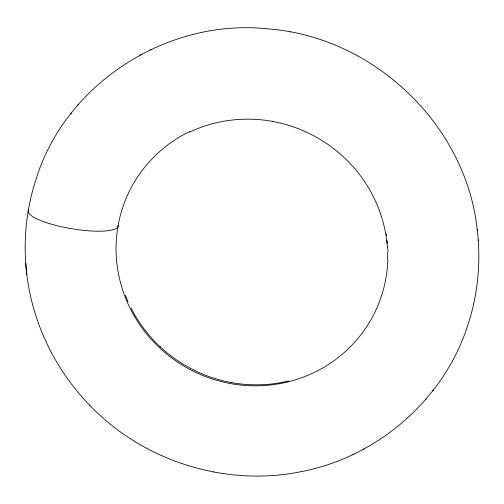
<?xml version="1.0" encoding="UTF-8"?>
<svg xmlns="http://www.w3.org/2000/svg" width="504" height="504" viewBox="0 0 504 504"><rect width="100%" height="100%" fill="white"/><g stroke="black" fill="none" stroke-linecap="round" stroke-linejoin="round"><path stroke-width="0.76" d="M477.269 230.221L477.181 229.396C465.91 124.463 373.483 37.019 268.695 28.949C168.563 17.709 65.526 82.763 35.91 179.701L35.614 180.615C25.962 210.546 23.008 242.55 26.731 273.767L26.819 274.592C32.703 323.48 55.345 369.974 89.649 405.222L89.87 405.449M89.649 405.222C142.487 460.486 223.656 486.637 298.777 472.122C376.444 458.193 444.402 399.804 468.09 324.293L468.386 323.373C478.139 293.177 481.024 260.877 477.181 229.396M70.686 113.873L71.303 113.129M77.862 105.122L78.473 104.385M432.697 390.858L433.314 390.115M425.527 399.609L426.138 398.872M150.299 49.839L151.042 49.474M140.125 54.98L140.887 54.596M352.957 454.52L353.701 454.148M363.113 449.392L363.882 449.007M189.353 132.18C215.315 119.864 245.158 116.241 273.37 121.546L273.042 121.47L279.411 122.819C303.421 128.482 325.88 140.477 343.923 157.305L348.749 162.023C369.52 183.355 383.223 211.504 386.789 241.101L386.7 240.276L387.393 247.426M288.628 381.005C269.678 385.573 249.789 386.007 230.63 382.448M230.958 382.517L224.589 381.169C200.573 375.518 178.114 363.516 160.077 346.689M289.825 31.897L290.153 31.973M213.847 472.021L214.175 472.091M160.259 346.872L155.251 341.97C145.536 331.928 137.321 320.456 130.971 308.001M125.32 295.312L127.985 301.726M478.189 239.841L478.277 240.698M25.723 263.296L26.819 274.592M387.614 252.888L387.62 259.201M387.878 259.61A136.855 132.905 28.8 0 1 270.711 384.968A136.855 132.905 28.8 0 1 122.466 289.441A136.855 132.905 28.8 0 1 189.391 131.714M386.209 233.944A136.855 132.905 28.8 0 1 386.442 235.399M387.198 241.246A136.855 132.905 28.8 0 1 387.412 243.445M387.645 246.387A136.855 132.905 28.8 0 1 387.916 252.265M118.169 225.446A45.618 10.307 9.6 0 1 69.527 228.344A45.618 10.307 9.6 0 1 28.949 209.488"/></g></svg>
